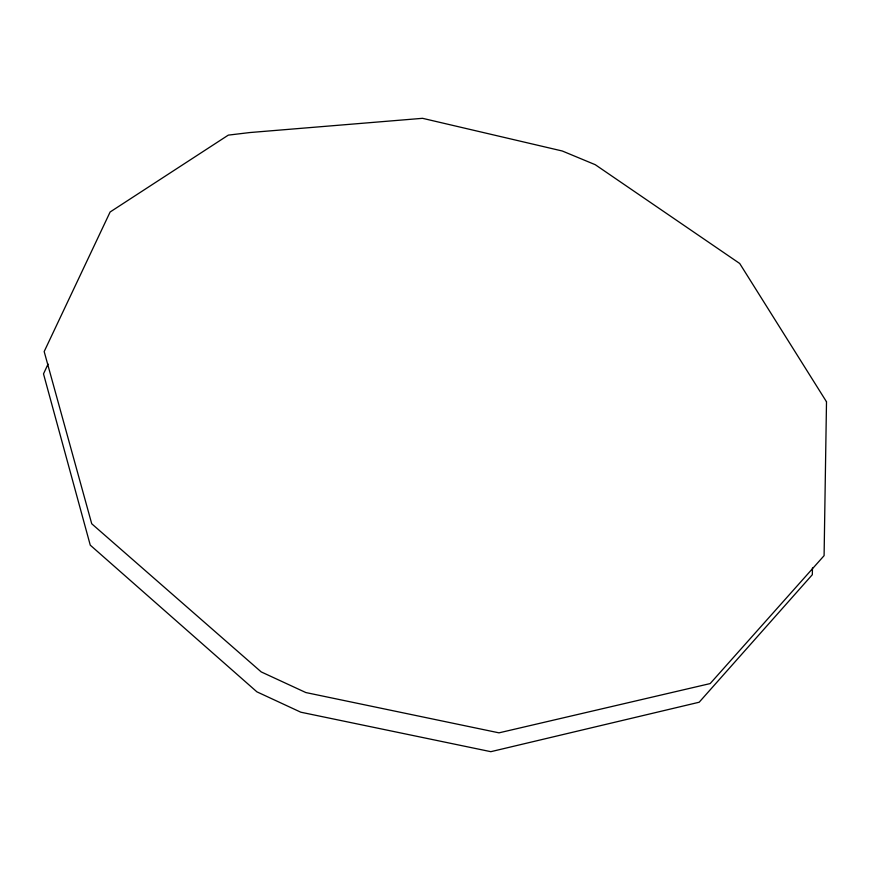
<?xml version="1.0" encoding="UTF-8"?>
<svg xmlns="http://www.w3.org/2000/svg" width="870" height="870" viewBox="0 0 870 870"><rect width="100%" height="100%" fill="white"/><g stroke="black" fill="none" stroke-linecap="round" stroke-linejoin="round"><path stroke-width="1.3" d="M812.471 567.914L812.319 574.7L699.175 702.231L490.832 751.68L300.803 712.204L256.9 691.835L90.262 545.153L43.5 373.861L48.068 364.062M826.5 401.777L824.097 555.658L710.17 683.581L498.988 732.844L305.849 692.553L261.207 671.912L91.731 523.773L44.174 351.556L110.12 211.997L228.31 135.122L249.864 132.544L422.548 118.32L562.281 150.999L595.265 164.702L739.707 263.49L826.5 401.777"/></g></svg>
